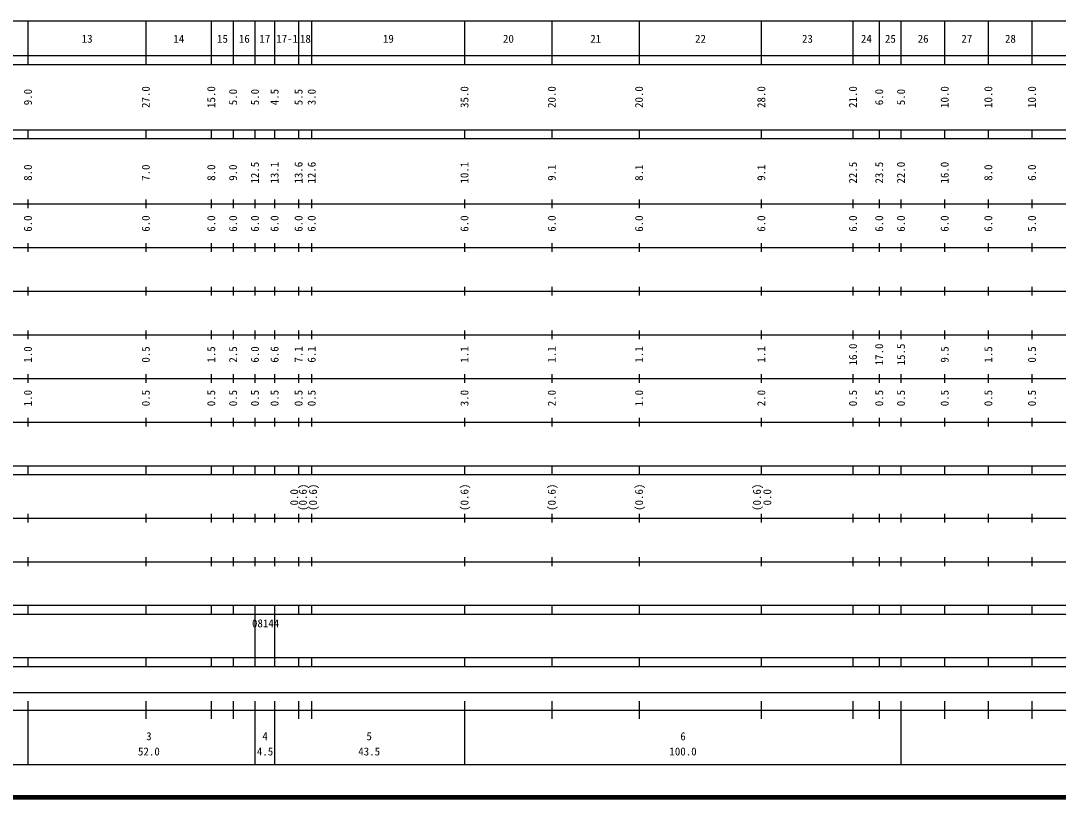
# Model space of a CAD drawing. Units: millimetres on the paper, enlarged 1000 times. Extents: x 40000 to 680000, y 20000 to 380000.
# Drawn here: x 266289 to 503950, y 20000 to 198000 of the extents above; entities that cross this region are included whole.
import ezdxf
from ezdxf.enums import TextEntityAlignment as Align

# ---------------------------------------------------------------- set-up
doc = ezdxf.new("R2010")
doc.units = ezdxf.units.MM
doc.header["$LTSCALE"] = 1000
doc.layers.add('M-TTL', color=2, linetype='Continuous', lineweight=140)
doc.layers.add('M-TTL-BAND', color=7, linetype='Continuous', lineweight=25)
doc.styles.add('ＭＳ ゴシック', font='')
doc.styles.get('ＭＳ ゴシック').set_extended_font_data('MS Gothic')

msp = doc.modelspace()

# ---------------------------------------------------------------- linework, layer by layer
at = {"layer": 'M-TTL'}
msp.add_line((40000, 20000), (680000, 20000), dxfattribs=at)
at = {"layer": 'M-TTL-BAND'}
for p, q in [((68000, 198000), (579000, 198000)), ((268000, 188000), (268000, 198000)), ((295000, 188000), (295000, 198000)), ((310000, 188000), (310000, 198000)), ((315000, 188000), (315000, 198000)), ((320000, 188000), (320000, 198000)), ((324500, 188000), (324500, 198000)), ((330000, 188000), (330000, 198000)), ((333000, 188000), (333000, 198000)), ((368000, 188000), (368000, 198000)), ((388000, 188000), (388000, 198000)), ((408000, 188000), (408000, 198000)), ((436000, 188000), (436000, 198000)), ((457000, 188000), (457000, 198000)), ((463000, 188000), (463000, 198000)), ((468000, 188000), (468000, 198000)), ((478000, 188000), (478000, 198000)), ((488000, 188000), (488000, 198000)), ((498000, 188000), (498000, 198000)), ((40000, 190000), (579000, 190000)), ((40000, 188000), (579000, 188000)), ((40000, 173000), (579000, 173000)), ((268000, 171000), (268000, 173000)), ((295000, 171000), (295000, 173000)), ((310000, 171000), (310000, 173000)), ((315000, 171000), (315000, 173000)), ((320000, 171000), (320000, 173000)), ((324500, 171000), (324500, 173000)), ((330000, 171000), (330000, 173000)), ((333000, 171000), (333000, 173000)), ((368000, 171000), (368000, 173000)), ((388000, 171000), (388000, 173000)), ((408000, 171000), (408000, 173000)), ((436000, 171000), (436000, 173000)), ((457000, 171000), (457000, 173000)), ((463000, 171000), (463000, 173000)), ((468000, 171000), (468000, 173000)), ((478000, 171000), (478000, 173000)), ((488000, 171000), (488000, 173000)), ((498000, 171000), (498000, 173000)), ((40000, 171000), (579000, 171000)), ((268000, 155000), (268000, 157000)), ((295000, 155000), (295000, 157000)), ((310000, 155000), (310000, 157000)), ((315000, 155000), (315000, 157000)), ((320000, 155000), (320000, 157000)), ((324500, 155000), (324500, 157000)), ((330000, 155000), (330000, 157000)), ((333000, 155000), (333000, 157000)), ((368000, 155000), (368000, 157000)), ((388000, 155000), (388000, 157000)), ((408000, 155000), (408000, 157000)), ((436000, 155000), (436000, 157000)), ((457000, 155000), (457000, 157000)), ((463000, 155000), (463000, 157000)), ((468000, 155000), (468000, 157000)), ((478000, 155000), (478000, 157000)), ((488000, 155000), (488000, 157000)), ((498000, 155000), (498000, 157000)), ((40000, 156000), (579000, 156000)), ((46000, 146000), (579000, 146000)), ((268000, 145000), (268000, 147000)), ((295000, 145000), (295000, 147000)), ((310000, 145000), (310000, 147000)), ((315000, 145000), (315000, 147000)), ((320000, 145000), (320000, 147000)), ((324500, 145000), (324500, 147000)), ((330000, 145000), (330000, 147000)), ((333000, 145000), (333000, 147000)), ((368000, 145000), (368000, 147000)), ((388000, 145000), (388000, 147000)), ((408000, 145000), (408000, 147000)), ((436000, 145000), (436000, 147000)), ((457000, 145000), (457000, 147000)), ((463000, 145000), (463000, 147000)), ((468000, 145000), (468000, 147000)), ((478000, 145000), (478000, 147000)), ((488000, 145000), (488000, 147000)), ((498000, 145000), (498000, 147000)), ((52000, 136000), (579000, 136000)), ((268000, 135000), (268000, 137000)), ((295000, 135000), (295000, 137000)), ((310000, 135000), (310000, 137000)), ((315000, 135000), (315000, 137000)), ((320000, 135000), (320000, 137000)), ((324500, 135000), (324500, 137000)), ((330000, 135000), (330000, 137000)), ((333000, 135000), (333000, 137000)), ((368000, 135000), (368000, 137000)), ((388000, 135000), (388000, 137000)), ((408000, 135000), (408000, 137000)), ((436000, 135000), (436000, 137000)), ((457000, 135000), (457000, 137000)), ((463000, 135000), (463000, 137000)), ((468000, 135000), (468000, 137000)), ((478000, 135000), (478000, 137000)), ((488000, 135000), (488000, 137000)), ((498000, 135000), (498000, 137000)), ((46000, 126000), (579000, 126000)), ((268000, 125000), (268000, 127000)), ((295000, 125000), (295000, 127000)), ((310000, 125000), (310000, 127000)), ((315000, 125000), (315000, 127000)), ((320000, 125000), (320000, 127000)), ((324500, 125000), (324500, 127000)), ((330000, 125000), (330000, 127000)), ((333000, 125000), (333000, 127000)), ((368000, 125000), (368000, 127000)), ((388000, 125000), (388000, 127000)), ((408000, 125000), (408000, 127000)), ((436000, 125000), (436000, 127000)), ((457000, 125000), (457000, 127000)), ((463000, 125000), (463000, 127000)), ((468000, 125000), (468000, 127000)), ((478000, 125000), (478000, 127000)), ((488000, 125000), (488000, 127000)), ((498000, 125000), (498000, 127000)), ((268000, 115000), (268000, 117000)), ((295000, 115000), (295000, 117000)), ((310000, 115000), (310000, 117000)), ((315000, 115000), (315000, 117000)), ((320000, 115000), (320000, 117000)), ((324500, 115000), (324500, 117000)), ((330000, 115000), (330000, 117000)), ((333000, 115000), (333000, 117000)), ((368000, 115000), (368000, 117000)), ((388000, 115000), (388000, 117000)), ((408000, 115000), (408000, 117000)), ((436000, 115000), (436000, 117000)), ((457000, 115000), (457000, 117000)), ((463000, 115000), (463000, 117000)), ((468000, 115000), (468000, 117000)), ((478000, 115000), (478000, 117000)), ((488000, 115000), (488000, 117000)), ((498000, 115000), (498000, 117000)), ((52000, 116000), (579000, 116000)), ((268000, 105000), (268000, 107000)), ((295000, 105000), (295000, 107000)), ((310000, 105000), (310000, 107000)), ((315000, 105000), (315000, 107000)), ((320000, 105000), (320000, 107000)), ((324500, 105000), (324500, 107000)), ((330000, 105000), (330000, 107000)), ((333000, 105000), (333000, 107000)), ((368000, 105000), (368000, 107000)), ((388000, 105000), (388000, 107000)), ((408000, 105000), (408000, 107000)), ((436000, 105000), (436000, 107000)), ((457000, 105000), (457000, 107000)), ((463000, 105000), (463000, 107000)), ((468000, 105000), (468000, 107000)), ((478000, 105000), (478000, 107000)), ((488000, 105000), (488000, 107000)), ((498000, 105000), (498000, 107000)), ((46000, 106000), (579000, 106000)), ((40000, 96000), (579000, 96000)), ((268000, 94000), (268000, 96000)), ((295000, 94000), (295000, 96000)), ((310000, 94000), (310000, 96000)), ((315000, 94000), (315000, 96000)), ((320000, 94000), (320000, 96000)), ((324500, 94000), (324500, 96000)), ((330000, 94000), (330000, 96000)), ((333000, 94000), (333000, 96000)), ((368000, 94000), (368000, 96000)), ((388000, 94000), (388000, 96000)), ((408000, 94000), (408000, 96000)), ((436000, 94000), (436000, 96000)), ((457000, 94000), (457000, 96000)), ((463000, 94000), (463000, 96000)), ((468000, 94000), (468000, 96000)), ((478000, 94000), (478000, 96000)), ((488000, 94000), (488000, 96000)), ((498000, 94000), (498000, 96000)), ((40000, 94000), (579000, 94000)), ((49000, 84000), (579000, 84000)), ((268000, 83000), (268000, 85000)), ((295000, 83000), (295000, 85000)), ((310000, 83000), (310000, 85000)), ((315000, 83000), (315000, 85000)), ((320000, 83000), (320000, 85000)), ((324500, 83000), (324500, 85000)), ((330000, 83000), (330000, 85000)), ((333000, 83000), (333000, 85000)), ((368000, 83000), (368000, 85000)), ((388000, 83000), (388000, 85000)), ((408000, 83000), (408000, 85000)), ((436000, 83000), (436000, 85000)), ((457000, 83000), (457000, 85000)), ((463000, 83000), (463000, 85000)), ((468000, 83000), (468000, 85000)), ((478000, 83000), (478000, 85000)), ((488000, 83000), (488000, 85000)), ((498000, 83000), (498000, 85000)), ((40000, 74000), (579000, 74000)), ((268000, 73000), (268000, 75000)), ((295000, 73000), (295000, 75000)), ((310000, 73000), (310000, 75000)), ((315000, 73000), (315000, 75000)), ((320000, 73000), (320000, 75000)), ((324500, 73000), (324500, 75000)), ((330000, 73000), (330000, 75000)), ((333000, 73000), (333000, 75000)), ((368000, 73000), (368000, 75000)), ((388000, 73000), (388000, 75000)), ((408000, 73000), (408000, 75000)), ((436000, 73000), (436000, 75000)), ((457000, 73000), (457000, 75000)), ((463000, 73000), (463000, 75000)), ((468000, 73000), (468000, 75000)), ((478000, 73000), (478000, 75000)), ((488000, 73000), (488000, 75000)), ((498000, 73000), (498000, 75000)), ((40000, 64000), (579000, 64000)), ((40000, 62000), (579000, 62000)), ((268000, 62000), (268000, 64000)), ((295000, 62000), (295000, 64000)), ((310000, 62000), (310000, 64000)), ((315000, 62000), (315000, 64000)), ((320000, 62000), (320000, 64000)), ((320000, 52000), (320000, 62000)), ((324500, 62000), (324500, 64000)), ((324500, 52000), (324500, 62000)), ((330000, 62000), (330000, 64000)), ((333000, 62000), (333000, 64000)), ((368000, 62000), (368000, 64000)), ((388000, 62000), (388000, 64000)), ((408000, 62000), (408000, 64000)), ((436000, 62000), (436000, 64000)), ((457000, 62000), (457000, 64000)), ((463000, 62000), (463000, 64000)), ((468000, 62000), (468000, 64000)), ((478000, 62000), (478000, 64000)), ((488000, 62000), (488000, 64000)), ((498000, 62000), (498000, 64000)), ((40000, 52000), (579000, 52000)), ((40000, 50000), (579000, 50000)), ((268000, 50000), (268000, 52000)), ((295000, 50000), (295000, 52000)), ((310000, 50000), (310000, 52000)), ((315000, 50000), (315000, 52000)), ((320000, 50000), (320000, 52000)), ((324500, 50000), (324500, 52000)), ((330000, 50000), (330000, 52000)), ((333000, 50000), (333000, 52000)), ((368000, 50000), (368000, 52000)), ((388000, 50000), (388000, 52000)), ((408000, 50000), (408000, 52000)), ((436000, 50000), (436000, 52000)), ((457000, 50000), (457000, 52000)), ((463000, 50000), (463000, 52000)), ((468000, 50000), (468000, 52000)), ((478000, 50000), (478000, 52000)), ((488000, 50000), (488000, 52000)), ((498000, 50000), (498000, 52000)), ((71000, 44000), (565000, 44000)), ((268000, 27500), (268000, 42000)), ((295000, 38000), (295000, 42000)), ((310000, 38000), (310000, 42000)), ((315000, 38000), (315000, 42000)), ((320000, 38000), (320000, 42000)), ((324500, 38000), (324500, 42000)), ((330000, 38000), (330000, 42000)), ((333000, 38000), (333000, 42000)), ((368000, 27500), (368000, 42000)), ((388000, 38000), (388000, 42000)), ((408000, 38000), (408000, 42000)), ((436000, 38000), (436000, 42000)), ((457000, 38000), (457000, 42000)), ((463000, 38000), (463000, 42000)), ((468000, 27500), (468000, 42000)), ((478000, 38000), (478000, 42000)), ((488000, 38000), (488000, 42000)), ((498000, 38000), (498000, 42000)), ((40000, 40000), (579000, 40000)), ((320000, 27500), (320000, 38000)), ((324500, 27500), (324500, 38000)), ((68000, 27500), (579000, 27500))]:
    msp.add_line(p, q, dxfattribs=at)

# ---------------------------------------------------------------- texts
at = {"layer": 'M-TTL-BAND', "style": 'ＭＳ ゴシック'}
for s, p in [('13', (281500, 192405)), ('14', (302500, 192405)), ('15', (312500, 192405)), ('16', (317500, 192405)), ('17', (322208, 192405)), ('17-1', (327310, 192405)), ('18', (331500, 192405)), ('19', (350500, 192405)), ('20', (378000, 192405)), ('21', (398000, 192405)), ('22', (422000, 192405)), ('23', (446500, 192405)), ('24', (460000, 192405)), ('25', (465500, 192405)), ('26', (473000, 192405)), ('27', (483000, 192405)), ('28', (493000, 192405)), ('3', (295643, 32523)), ('4', (322251, 32523)), ('5', (346106, 32523)), ('6', (418000, 32523)), ('52.0', (295643, 29033)), ('4.5', (322251, 29033)), ('43.5', (346106, 29033)), ('100.0', (418000, 29033))]:
    msp.add_text(s, height=1833, dxfattribs=at).set_placement(p, align=Align.BOTTOM_CENTER)
for s, p in [('9.0', (269387, 180500)), ('27.0', (296387, 180500)), ('15.0', (311387, 180500)), ('5.0', (316387, 180500)), ('5.0', (321387, 180500)), ('4.5', (325887, 180500)), ('5.5', (331387, 180500)), ('3.0', (334387, 180500)), ('35.0', (369387, 180500)), ('20.0', (389387, 180500)), ('20.0', (409387, 180500)), ('28.0', (437387, 180500)), ('21.0', (458387, 180500)), ('6.0', (464387, 180500)), ('5.0', (469387, 180500)), ('10.0', (479387, 180500)), ('10.0', (489387, 180500)), ('10.0', (499387, 180500)), ('8.0', (269387, 163174)), ('7.0', (296387, 163174)), ('8.0', (311387, 163174)), ('9.0', (316387, 163174)), ('12.5', (321387, 163174)), ('13.1', (325887, 163174)), ('13.6', (331387, 163174)), ('12.6', (334387, 163174)), ('10.1', (369387, 163174)), ('9.1', (389387, 163174)), ('8.1', (409387, 163174)), ('9.1', (437387, 163174)), ('22.5', (458387, 163174)), ('23.5', (464387, 163174)), ('22.0', (469387, 163174)), ('16.0', (479387, 163174)), ('8.0', (489387, 163174)), ('6.0', (499387, 163174)), ('6.0', (269387, 151500)), ('6.0', (296387, 151500)), ('6.0', (311387, 151500)), ('6.0', (316387, 151500)), ('6.0', (321387, 151500)), ('6.0', (325887, 151500)), ('6.0', (331387, 151500)), ('6.0', (334387, 151500)), ('6.0', (369387, 151500)), ('6.0', (389387, 151500)), ('6.0', (409387, 151500)), ('6.0', (437387, 151500)), ('6.0', (458387, 151500)), ('6.0', (464387, 151500)), ('6.0', (469387, 151500)), ('6.0', (479387, 151500)), ('6.0', (489387, 151500)), ('5.0', (499387, 151500)), ('16.0', (458387, 121500)), ('17.0', (464387, 121500)), ('15.5', (469387, 121500)), ('1.0', (269387, 121500)), ('0.5', (296387, 121500)), ('1.5', (311387, 121500)), ('2.5', (316387, 121500)), ('6.0', (321387, 121500)), ('6.6', (325887, 121500)), ('7.1', (331387, 121500)), ('6.1', (334387, 121500)), ('1.1', (369387, 121500)), ('1.1', (389387, 121500)), ('1.1', (409387, 121500)), ('1.1', (437387, 121500)), ('9.5', (479387, 121500)), ('1.5', (489387, 121500)), ('0.5', (499387, 121500)), ('1.0', (269387, 111500)), ('0.5', (296387, 111500)), ('0.5', (311387, 111500)), ('0.5', (316387, 111500)), ('0.5', (321387, 111500)), ('0.5', (325887, 111500)), ('0.5', (331387, 111500)), ('0.5', (334387, 111500)), ('3.0', (369387, 111500)), ('2.0', (389387, 111500)), ('1.0', (409387, 111500)), ('2.0', (437387, 111500)), ('0.5', (458387, 111500)), ('0.5', (464387, 111500)), ('0.5', (469387, 111500)), ('0.5', (479387, 111500)), ('0.5', (489387, 111500)), ('0.5', (499387, 111500)), ('0.0', (330387, 88764)), ('(0.6)', (332371, 88764)), ('(0.6)', (334687, 88764)), ('(0.6)', (369387, 88764)), ('(0.6)', (389387, 88764)), ('(0.6)', (409387, 88764)), ('(0.6)', (436387, 88764)), ('0.0', (438757, 88764))]:
    msp.add_text(s, height=1833, rotation=90, dxfattribs=at).set_placement(p, align=Align.BOTTOM_CENTER)
msp.add_text('08144', height=1833, dxfattribs=at).set_placement((319263, 58405), align=Align.BOTTOM_LEFT)

doc.saveas('drawing.dxf')
